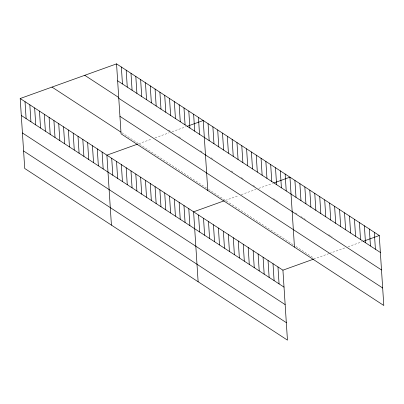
<?xml version="1.0" encoding="UTF-8"?>
<svg xmlns="http://www.w3.org/2000/svg" width="404" height="404" viewBox="0 0 404 404"><rect width="100%" height="100%" fill="white"/><g stroke="black" fill="none" stroke-linecap="round" stroke-linejoin="round"><path stroke-width="0.3" stroke-dasharray="2.02 1.52" d="M138.693 143.728L151.798 139.016M155.075 137.84L169.271 132.734M172.033 131.744L185.906 126.755M225.397 200.379L238.496 195.667M241.228 194.683L255.969 189.385M258.732 188.39L272.604 183.401M328.917 253.636L314.721 258.742L295.369 246.097M329.462 253.439L345.844 247.551M348.061 246.753L361.934 241.764M137.739 109.923L139.663 111.181M168.564 130.063L171.453 131.951M178.679 136.673L180.603 137.931M200.354 150.833L202.283 152.091M210.949 157.757L212.393 158.701M231.179 170.973L234.073 172.862M241.294 177.583L243.703 179.159M253.338 185.451L254.783 186.396M273.538 198.647L278.002 201.566M295.375 212.918L297.854 214.539M300.834 216.483L302.818 217.781M303.808 218.428L305.793 219.726M328.624 234.638L332.098 236.911M121.836 132.714L208.055 189.047M208.535 189.36L293.385 244.799"/><path stroke-width="0.61" d="M20.2 98.515L282.926 270.175L287.451 340.128L24.725 168.473L20.2 98.515L116.549 63.872L379.275 235.527L383.8 305.485L121.074 133.825L116.549 63.872M137.537 144.147L106.898 155.161L111.423 225.119M187.062 126.336L203.247 120.518L207.772 190.476M224.24 200.793L193.602 211.812L198.127 281.765M273.761 182.987L289.951 177.164L294.471 247.122M282.926 270.175L313.565 259.156M363.09 241.35L379.275 235.527M117.645 80.815L380.371 252.47M84.754 75.306L118.468 97.334M118.776 98.308L381.502 269.968M119.943 116.332L382.669 287.991M51.995 87.082L120.872 132.088M21.296 115.458L284.022 287.118M22.427 132.951L285.153 304.611M23.594 150.975L286.32 322.634M374.311 232.285L375.407 249.228M369.352 229.043L370.448 245.986M364.388 225.801L365.484 242.743M359.424 222.559L360.519 239.501M354.465 219.316L355.56 236.259M349.5 216.074L350.596 233.017M344.536 212.832L345.632 229.775M339.577 209.59L340.673 226.533M334.613 206.348L335.709 223.291M329.649 203.106L330.745 220.049M324.685 199.864L325.781 216.807M319.726 196.622L320.821 213.564M314.761 193.375L315.857 210.317M309.797 190.132L310.893 207.075M304.838 186.89L305.934 203.833M299.874 183.648L300.97 200.591M294.91 180.406L296.006 197.349M285.133 174.018L286.229 190.961M280.315 170.872L281.411 187.815M275.498 167.726L276.594 184.668M277.967 266.933L279.063 283.876M270.68 164.574L271.776 181.517M273.003 263.691L274.099 280.634M265.867 161.428L266.963 178.371M268.039 260.449L269.135 277.391M261.05 158.282L262.146 175.225M263.08 257.207L264.171 274.149M256.232 155.136L257.328 172.079M258.116 253.959L259.211 270.902M251.414 151.99L252.51 168.933M246.597 148.839L247.692 165.786M253.151 250.717L254.247 267.66M241.784 145.692L242.88 162.635M248.187 247.475L249.283 264.418M236.966 142.546L238.062 159.489M243.228 244.233L244.324 261.176M232.148 139.4L233.244 156.343M238.264 240.991L239.36 257.934M227.331 136.254L228.427 153.197M233.3 237.749L234.396 254.692M222.513 133.108L223.609 150.051M228.341 234.507L229.437 251.45M217.7 129.957L218.796 146.899M223.377 231.265L224.472 248.208M212.883 126.811L213.979 143.753M218.412 228.023L219.508 244.965M208.065 123.664L209.161 140.607M213.453 224.781L214.544 241.723M208.489 221.538L209.585 238.481M198.43 117.372L199.526 134.315M203.525 218.296L204.621 235.239M193.617 114.221L194.713 131.164M198.561 215.054L199.657 231.997M188.799 111.075L189.895 128.018M183.982 107.929L185.077 124.871M188.784 208.661L189.88 225.604M179.164 104.782L180.26 121.725M183.966 205.515L185.062 222.458M174.346 101.636L175.442 118.579M179.149 202.369L180.245 219.311M169.534 98.49L170.629 115.433M174.336 199.222L175.427 216.165M164.716 95.339L165.812 112.282M169.518 196.076L170.614 213.019M159.898 92.193L160.994 109.136M164.701 192.925L165.797 209.868M155.08 89.047L156.176 105.989M159.883 189.779L160.979 206.722M150.263 85.9L151.359 102.843M155.065 186.633L156.161 203.576M145.45 82.754L146.546 99.697M150.253 183.487L151.343 200.429M140.632 79.603L141.728 96.546M145.435 180.341L146.531 197.283M135.815 76.457L136.911 93.4M140.617 177.194L141.713 194.137M130.997 73.311L132.093 90.254M135.8 174.043L136.895 190.986M126.179 70.165L127.275 87.107M130.982 170.897L132.078 187.84M121.367 67.019L122.463 83.961M126.169 167.751L127.265 184.694M121.352 164.605L122.447 181.548M116.534 161.459L117.63 178.401M111.716 158.307L112.812 175.25M102.086 152.015L103.182 168.958M97.268 148.869L98.364 165.812M92.45 145.723L93.546 162.666M87.633 142.577L88.728 159.519M82.815 139.425L83.911 156.368M78.002 136.279L79.098 153.222M73.185 133.133L74.28 150.076M68.367 129.987L69.463 146.93M63.549 126.841L64.645 143.784M58.731 123.69L59.827 140.632M53.919 120.543L55.015 137.486M49.101 117.397L50.197 134.34M44.283 114.251L45.379 131.194M39.466 111.105L40.562 128.048M34.648 107.959L35.744 124.902M29.835 104.808L30.931 121.75M25.018 101.662L26.114 118.604"/></g></svg>
